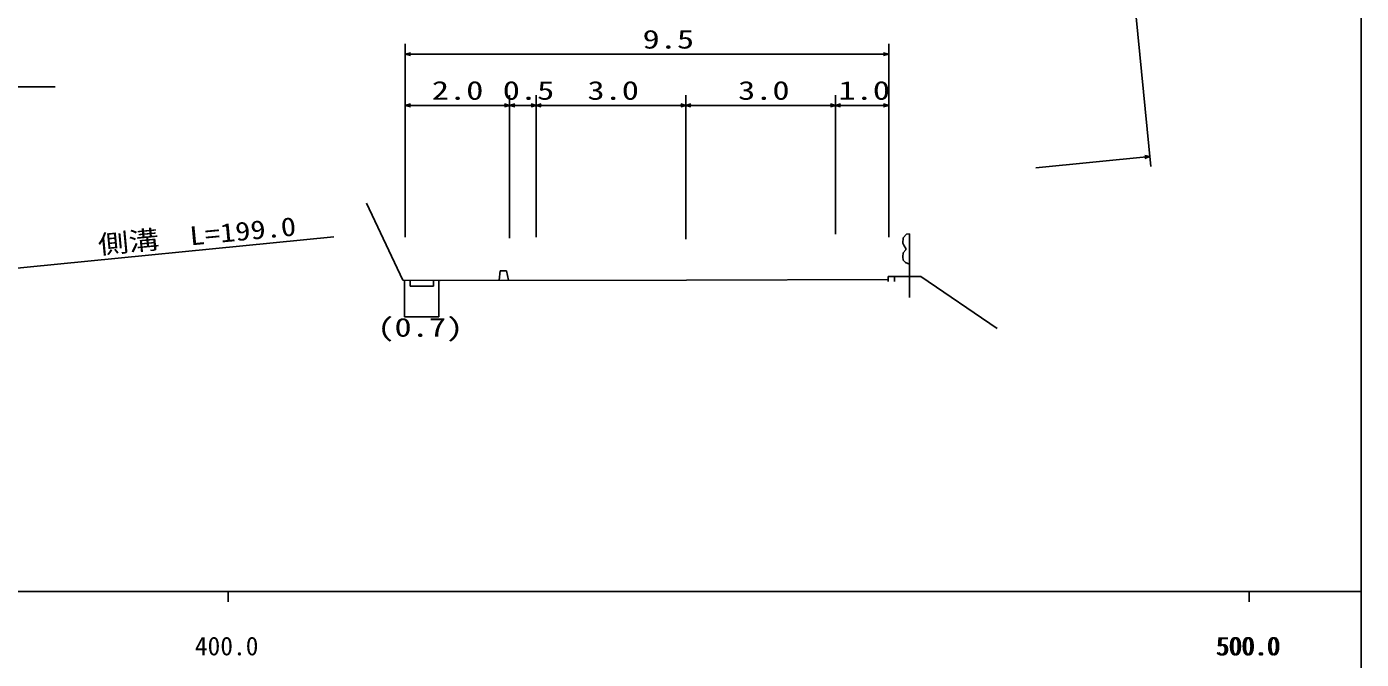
# Model space of a CAD drawing. Units: millimetres, scale not verified. Extents: x 40000 to 680000, y 20000 to 380000.
# Drawn here: x 448255 to 579000, y 198357 to 260368 of the extents above; entities that cross this region are included whole.
import ezdxf
from ezdxf.enums import TextEntityAlignment as Align

# ---------------------------------------------------------------- set-up
doc = ezdxf.new("R2010")
doc.units = ezdxf.units.MM
doc.header["$LTSCALE"] = 1000
doc.layers.add('M-BGD', color=7, linetype='Continuous', lineweight=25)
doc.layers.add('M-TTL-BAND', color=7, linetype='Continuous', lineweight=25)
doc.styles.add('ＭＳ ゴシック', font='')
doc.styles.get('ＭＳ ゴシック').set_extended_font_data('MS Gothic')

# ---------------------------------------------------------------- blocks, each defined once
blk = doc.blocks.new('BUHIN19')
at = {"color": 7, "linetype": 'Continuous', "lineweight": 25}
blk.add_lwpolyline([(440, 278), (0, 0), (226, 468)], dxfattribs=at)
blk = doc.blocks.new('BUHIN20')
at = {"color": 7, "linetype": 'Continuous', "lineweight": 25}
blk.add_lwpolyline([(-440, -278), (0, 0), (-226, -468)], dxfattribs=at)

msp = doc.modelspace()

# ---------------------------------------------------------------- linework, layer by layer
at = {"layer": 'M-BGD'}
for p, q in [((558388, 246652), (554656, 284523)), ((485341, 253655), (485341, 258671)), ((485341, 257671), (532700, 257671)), ((532700, 258671), (532700, 253655)), ((427729, 254472), (451050, 254472)), ((485341, 239730), (485341, 253655)), ((495566, 253655), (495566, 239634)), ((498170, 253655), (498170, 239730)), ((512831, 253655), (512831, 239537)), ((527492, 253655), (527492, 240020)), ((532700, 253655), (532700, 239730)), ((485341, 252655), (495566, 252655)), ((495566, 252655), (498170, 252655)), ((498170, 252655), (512831, 252655)), ((512831, 252655), (527492, 252655)), ((527492, 252655), (532700, 252655)), ((547129, 246547), (558290, 247647)), ((485088, 235513), (481549, 243072)), ((364652, 228563), (478358, 239769)), ((534133, 239658), (534078, 239155)), ((534446, 240024), (534133, 239658)), ((534743, 240049), (534446, 240024)), ((534729, 233833), (534743, 240049)), ((534116, 238191), (534075, 237824)), ((534078, 239155), (534226, 238883)), ((534375, 238503), (534116, 238191)), ((534226, 238883), (534389, 238638)), ((534389, 238638), (534375, 238503)), ((534075, 237824), (534115, 237485)), ((534115, 237485), (534358, 237267)), ((534358, 237267), (534736, 237103)), ((488766, 235505), (485088, 235513)), ((485264, 235513), (485255, 231944)), ((485809, 235512), (485807, 234925)), ((488099, 235506), (488098, 234920)), ((488645, 235505), (488636, 231936)), ((488766, 235505), (512898, 235510)), ((494551, 235506), (494634, 236438)), ((494634, 236438), (495262, 236437)), ((495262, 236437), (495442, 235506)), ((512898, 235510), (532664, 235589)), ((532665, 235897), (532664, 235380)), ((532665, 235897), (535854, 235889)), ((533278, 235895), (533277, 235404)), ((535854, 235889), (543335, 230774)), ((485807, 234925), (488098, 234920)), ((485255, 231944), (488636, 231936))]:
    msp.add_line(p, q, dxfattribs=at)
for points in [[(496066, 252511), (495566, 252655), (496066, 252798)], [(497670, 252799), (498170, 252655), (497670, 252513)], [(557779, 247741), (558290, 247647), (557807, 247456)]]:
    msp.add_lwpolyline(points, dxfattribs=at)
at = {"layer": 'M-TTL-BAND'}
for p, q in [((579000, 20000), (579000, 370000)), ((40000, 205000), (579000, 205000)), ((468000, 205000), (468000, 204000)), ((568000, 205000), (568000, 204000))]:
    msp.add_line(p, q, dxfattribs=at)

# ---------------------------------------------------------------- block references
at = {"layer": 'M-BGD', "rotation": 311.68544}
for name, p in [('BUHIN19', (485341, 257671)), ('BUHIN20', (532700, 257671)), ('BUHIN19', (485341, 252655)), ('BUHIN20', (495566, 252655)), ('BUHIN19', (498170, 252655)), ('BUHIN20', (512831, 252655)), ('BUHIN19', (512831, 252655)), ('BUHIN20', (527492, 252655)), ('BUHIN19', (527492, 252655)), ('BUHIN20', (532700, 252655))]:
    msp.add_blockref(name, p, dxfattribs=at)

# ---------------------------------------------------------------- texts
at = {"layer": 'M-BGD', "style": 'ＭＳ ゴシック', "width": 1.35}
for s, p in [('9.5', (508587, 257671)), ('2.0', (487946, 252655)), ('0.5', (494890, 252655)), ('3.0', (503185, 252655)), ('3.0', (517943, 252655)), ('1.0', (527781, 252655)), ('(0.7)', (482602, 229434))]:
    msp.add_text(s, height=1833, dxfattribs=at).set_placement(p, align=Align.BOTTOM_LEFT)
at = {"layer": 'M-BGD', "style": 'ＭＳ ゴシック', "width": 1.2}
msp.add_text('側溝\u3000L=199.0', height=1833, rotation=5.4, dxfattribs=at).set_placement((455385, 237532), align=Align.BOTTOM_LEFT)
at = {"layer": 'M-TTL-BAND', "style": 'ＭＳ ゴシック'}
for s, p in [('400.0', (467844, 198195)), ('500.0', (567844, 198195)), ('500.0', (568000, 198195))]:
    msp.add_text(s, height=1833, dxfattribs=at).set_placement(p, align=Align.BOTTOM_CENTER)

doc.saveas('drawing.dxf')
